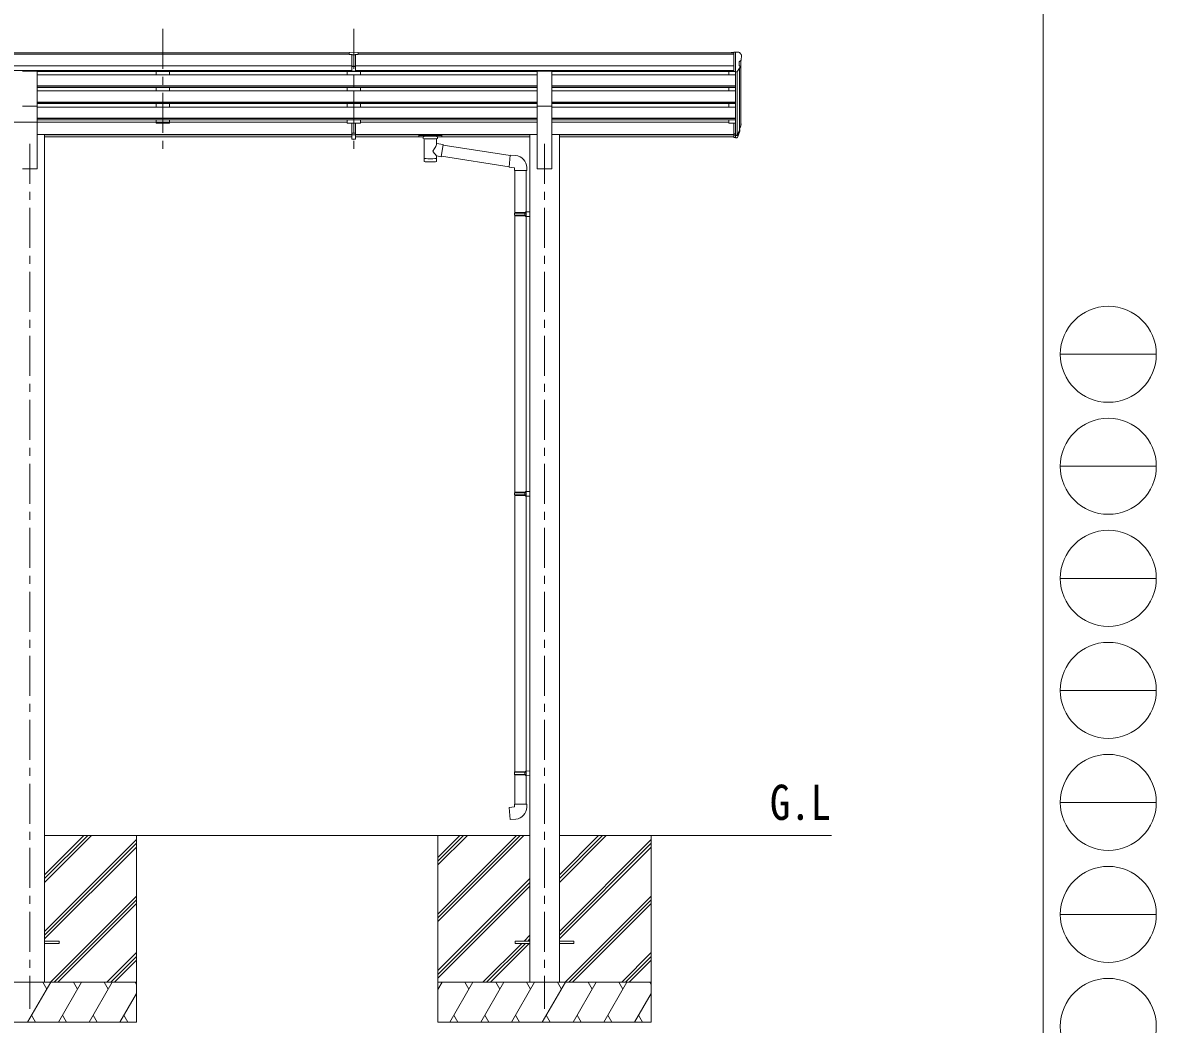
# Model space of a CAD drawing. Units: millimetres at full size, sheet at 1:30; details may follow other scales. Extents: x -8432 to 8432, y -5820 to 5820.
# Drawn here: x 4181 to 8432, y -3562 to 194 of the extents above; entities that cross this region are included whole.
import ezdxf
from ezdxf.enums import TextEntityAlignment as Align

# ---------------------------------------------------------------- set-up
doc = ezdxf.new("R2010")
doc.units = ezdxf.units.MM
doc.header["$LTSCALE"] = 30
doc.linetypes.add('CHAIN1', pattern=[8, 5, -1, 1, -1])
for name, color, linetype, lineweight in [('0-0_0', 7, 'Continuous', 9), ('0-1_本体', 5, 'CHAIN1', 9), ('0-3_ELV2', 4, 'Continuous', 9), ('0-9_OUTLINE', 7, 'Continuous', 9), ('F-0_240', 7, 'Continuous', 9)]:
    doc.layers.add(name, color=color, linetype=linetype, lineweight=lineweight)
doc.layers.add('0-7_SHAPE', color=7, linetype='Continuous')
doc.styles.add('ＭＳ ゴシック', font='')
doc.styles.get('ＭＳ ゴシック').set_extended_font_data('MS Gothic')

msp = doc.modelspace()

# ---------------------------------------------------------------- linework, layer by layer
at = {"layer": '0-0_0'}
for p, q in [((4263.53, -3030.15), (4439.16, -2854.52)), ((4263.53, -3016.01), (4425.02, -2854.52)), ((4263.53, -3001.87), (4410.88, -2854.52)), ((4263.53, -2854.52), (6083.13, -2854.52)), ((4263.53, -3214), (4608.33, -2869.2)), ((4263.53, -3228.14), (4608.33, -2883.34)), ((4608.33, -2854.52), (4608.33, -3554.52)), ((5738.33, -2854.52), (5738.33, -3554.52)), ((5738.33, -3148.7), (6032.51, -2854.52)), ((5738.33, -3162.84), (6046.65, -2854.52)), ((5738.33, -3176.98), (6060.79, -2854.52)), ((5738.33, -2964.85), (5848.66, -2854.52)), ((5738.33, -2950.71), (5834.52, -2854.52)), ((5738.33, -2936.57), (5820.38, -2854.52)), ((6193.53, -2854.52), (7214.33, -2854.52)), ((6193.53, -3030.15), (6369.16, -2854.52)), ((6193.53, -3016.01), (6355.02, -2854.52)), ((6193.53, -3001.87), (6340.88, -2854.52)), ((6193.53, -3214), (6538.33, -2869.2)), ((6193.53, -3228.14), (6538.33, -2883.34)), ((6538.33, -2854.52), (6538.33, -3554.52)), ((4263.53, -3242.28), (4608.33, -2897.48)), ((6193.53, -3242.28), (6538.33, -2897.48)), ((5738.33, -3360.83), (6083.13, -3016.03)), ((5738.33, -3374.97), (6083.13, -3030.17)), ((5738.33, -3389.11), (6083.13, -3044.31)), ((4285.14, -3404.52), (4608.33, -3081.33)), ((4299.28, -3404.52), (4608.33, -3095.47)), ((6215.14, -3404.52), (6538.33, -3081.33)), ((6229.28, -3404.52), (6538.33, -3095.47)), ((4313.42, -3404.52), (4608.33, -3109.61)), ((6243.42, -3404.52), (6538.33, -3109.61)), ((6061.27, -3250.02), (6083.13, -3228.16)), ((5906.77, -3404.52), (6052.27, -3259.02)), ((5920.91, -3404.52), (6066.41, -3259.02)), ((5935.06, -3404.52), (6080.56, -3259.02)), ((6075.41, -3250.02), (6083.13, -3242.3)), ((4497.27, -3404.52), (4608.33, -3293.46)), ((4511.41, -3404.52), (4608.33, -3307.6)), ((6427.27, -3404.52), (6538.33, -3293.46)), ((6441.41, -3404.52), (6538.33, -3307.6)), ((4525.56, -3404.52), (4608.33, -3321.75)), ((6455.56, -3404.52), (6538.33, -3321.75)), ((4608.33, -3404.52), (3808.33, -3404.52)), ((4199.49, -3554.52), (4286.09, -3404.52)), ((4271.09, -3430.5), (4256.09, -3404.52)), ((4314.96, -3554.52), (4401.56, -3404.52)), ((4386.56, -3430.5), (4371.56, -3404.52)), ((4430.43, -3554.52), (4517.03, -3404.52)), ((4487.03, -3404.52), (4502.03, -3430.5)), ((4602.5, -3404.52), (4608.33, -3414.62)), ((6538.33, -3404.52), (5738.33, -3404.52)), ((5738.33, -3432.02), (5754.21, -3404.52)), ((5783.08, -3554.52), (5869.68, -3404.52)), ((5854.68, -3430.5), (5839.68, -3404.52)), ((5898.55, -3554.52), (5985.15, -3404.52)), ((5970.15, -3430.5), (5955.15, -3404.52)), ((6014.02, -3554.52), (6100.62, -3404.52)), ((6085.62, -3430.5), (6070.62, -3404.52)), ((6129.49, -3554.52), (6216.09, -3404.52)), ((6201.09, -3430.5), (6186.09, -3404.52)), ((6244.96, -3554.52), (6331.56, -3404.52)), ((6316.56, -3430.5), (6301.56, -3404.52)), ((6360.43, -3554.52), (6447.03, -3404.52)), ((6417.03, -3404.52), (6432.03, -3430.5)), ((6532.5, -3404.52), (6538.33, -3414.62)), ((4545.9, -3554.52), (4608.33, -3446.38)), ((6475.9, -3554.52), (6538.33, -3446.38)), ((3808.33, -3554.52), (4608.33, -3554.52)), ((4214.49, -3528.54), (4229.48, -3554.52)), ((4329.96, -3528.54), (4344.95, -3554.52)), ((4445.43, -3528.54), (4460.42, -3554.52)), ((4560.9, -3528.54), (4575.89, -3554.52)), ((5738.33, -3554.52), (6538.33, -3554.52)), ((5798.07, -3528.54), (5813.07, -3554.52)), ((5913.54, -3528.54), (5928.54, -3554.52)), ((6029.02, -3528.54), (6044.02, -3554.52)), ((6144.49, -3528.54), (6159.48, -3554.52)), ((6259.96, -3528.54), (6274.95, -3554.52)), ((6375.43, -3528.54), (6390.42, -3554.52)), ((6490.9, -3528.54), (6505.89, -3554.52))]:
    msp.add_line(p, q, dxfattribs=at)
at = {"layer": '0-1_本体'}
for p, q in [((4706.33, 169.88), (4706.33, -307.63)), ((5422.33, 169.88), (5422.33, -307.63)), ((4208.33, -260.95), (4208.33, -3504.52)), ((6138.33, -260.95), (6138.33, -3504.52))]:
    msp.add_line(p, q, dxfattribs=at)
at = {"layer": '0-3_ELV2'}
for p, q in [((5405.83, 80.76), (-299.17, 80.76)), ((5405.83, 75.54), (-299.17, 75.54)), ((5405.83, 74.33), (5405.83, 82.17)), ((5405.83, 74.33), (5415.83, 74.33)), ((5422.33, 73.51), (5415.83, 73.91)), ((5415.83, 72.33), (5428.83, 72.33)), ((5428.83, 73.85), (5422.33, 73.53)), ((5428.83, 10.7), (5428.83, 75.98)), ((6847.83, 80.76), (5438.83, 80.76)), ((6847.83, 75.54), (5438.83, 75.54)), ((6847.83, 82.36), (6837.83, 82.27)), ((6837.83, 80.76), (6837.83, 82.27)), ((6847.83, 10.38), (6847.83, 82.36)), ((6866.33, 82.36), (6847.83, 82.36)), ((6854.33, 9.38), (6854.33, 82.36)), ((6866.33, 82.36), (6868.66, 82.22)), ((6868.33, 47.85), (6868.33, 31.57)), ((6873.8, 51.18), (6868.48, 48.11)), ((6869.42, 81.79), (6873.49, 75.99)), ((6874.33, 51.78), (6874.33, -182.88)), ((6876.33, 72.99), (6876.33, 72.36)), ((5415.83, 32.01), (-299.17, 32.01)), ((5415.83, 14.16), (-299.17, 14.16)), ((4180.83, 11.73), (4235.83, 11.73)), ((4235.83, -120.07), (4235.83, 11.73)), ((5415.83, 10.81), (4235.83, 10.81)), ((4681.33, 10.91), (4681.33, -1.6)), ((4731.33, 10.91), (4731.33, -1.5)), ((5397.33, 10.91), (5397.33, -1.6)), ((5415.83, 30.81), (5422.33, 30.64)), ((5415.83, 11.76), (5422.33, 11.37)), ((5422.33, 30.64), (5428.83, 30.81)), ((5422.33, 11.37), (5428.83, 11.76)), ((6847.83, 32.01), (5428.83, 32.01)), ((6847.83, 14.16), (5428.83, 14.16)), ((6110.83, 10.81), (5428.83, 10.81)), ((5447.33, 10.91), (5447.33, -1.5)), ((6110.83, -120.07), (6110.83, 11.73)), ((6110.83, 11.73), (6165.83, 11.73)), ((6165.83, -120.07), (6165.83, 11.73)), ((6847.83, 10.81), (6165.83, 10.81)), ((6829.33, 10.91), (6829.33, -1.6)), ((6847.83, 10.38), (6854.33, 10.38)), ((6854.33, 9.38), (6859.54, 9.7)), ((6854.33, 9.38), (6854.33, -183.24)), ((6860.33, 9.85), (6860.34, -228.02)), ((6861.95, 11.19), (6870.96, 26.78)), ((6869.36, 24.01), (6869.36, -209.59)), ((4235.83, -1.6), (6110.83, -1.6)), ((5422.33, -1.6), (5422.33, -49.29)), ((6165.83, -1.6), (6854.33, -1.6)), ((4235.83, -43.48), (6110.83, -43.48)), ((4235.83, -44.97), (6110.83, -44.97)), ((4235.83, -49.29), (6110.83, -49.29)), ((4235.83, -62.15), (6110.83, -62.15)), ((4681.33, -49.29), (4681.33, -62.15)), ((4731.33, -49.29), (4731.33, -62.15)), ((5397.33, -49.29), (5397.33, -62.15)), ((5422.33, -62.15), (5422.33, -109.84)), ((5447.33, -49.29), (5447.33, -62.15)), ((6165.83, -43.48), (6854.33, -43.48)), ((6165.83, -44.97), (6854.33, -44.97)), ((6165.83, -49.29), (6854.33, -49.29)), ((6165.83, -62.15), (6854.33, -62.15)), ((6829.33, -49.29), (6829.33, -62.15)), ((4180.83, -120.07), (4235.83, -120.07)), ((4235.83, -104.02), (6110.83, -104.02)), ((4235.83, -105.52), (6110.83, -105.52)), ((4235.83, -109.84), (6110.83, -109.84)), ((4235.83, -120.07), (4235.83, -354.52)), ((4235.83, -122.7), (6110.83, -122.7)), ((4681.33, -109.84), (4681.33, -122.6)), ((4731.33, -109.84), (4731.33, -122.7)), ((5397.33, -109.84), (5397.33, -122.6)), ((5422.33, -170.39), (5422.33, -122.7)), ((5447.33, -109.84), (5447.33, -122.7)), ((6110.83, -120.07), (6110.83, -354.52)), ((6110.83, -120.07), (6165.83, -120.07)), ((6165.83, -104.02), (6854.33, -104.02)), ((6165.83, -105.52), (6854.33, -105.52)), ((6165.83, -109.84), (6854.33, -109.84)), ((6165.83, -120.07), (6165.83, -354.52)), ((6165.83, -122.7), (6854.33, -122.7)), ((6829.33, -109.84), (6829.33, -122.7)), ((4235.83, -164.57), (6110.83, -164.57)), ((4235.83, -166.07), (6110.83, -166.07)), ((6165.83, -164.57), (6854.33, -164.57)), ((6165.83, -166.07), (6854.33, -166.07)), ((4235.83, -178.93), (3965.33, -178.93)), ((5397.33, -178.93), (4015.33, -178.93)), ((4235.83, -170.39), (6110.83, -170.39)), ((4681.33, -170.39), (4681.33, -183.88)), ((4731.33, -183.88), (4681.33, -183.88)), ((4731.33, -170.39), (4731.33, -183.88)), ((5397.33, -170.39), (5397.33, -183.88)), ((5447.33, -183.88), (5397.33, -183.88)), ((5415.83, -243.6), (5415.83, -183.88)), ((5428.83, -243.6), (5428.83, -183.88)), ((5447.33, -170.39), (5447.33, -183.88)), ((6110.83, -178.93), (5447.33, -178.93)), ((6165.83, -170.39), (6854.33, -170.39)), ((6829.33, -178.93), (6165.83, -178.93)), ((6829.33, -170.39), (6829.33, -183.88)), ((6829.33, -183.88), (6847.83, -183.88)), ((6847.83, -183.24), (6847.83, -237.28)), ((6847.83, -183.24), (6854.33, -183.24)), ((6854.33, -183.24), (6854.33, -238.02)), ((6860.76, -227.6), (6868.52, -212.19)), ((6872.63, -196.06), (6869.36, -203.12)), ((6873.24, -197.43), (6869.36, -205.38)), ((6870.92, -208.71), (6870.58, -213.11)), ((4263.53, -225.52), (4235.83, -225.52)), ((4263.53, -225.52), (4263.53, -3404.52)), ((4263.53, -225.95), (5415.83, -225.95)), ((4263.53, -227.34), (5415.83, -227.34)), ((5415.83, -235.03), (4263.53, -235.03)), ((5415.83, -221.36), (5428.83, -221.36)), ((5415.83, -226.76), (5428.83, -226.76)), ((5415.83, -242.54), (5422.33, -242.94)), ((5422.33, -242.94), (5428.83, -242.54)), ((5428.83, -225.95), (6083.13, -225.95)), ((5428.83, -227.34), (6083.13, -227.34)), ((5682.83, -235.03), (5428.83, -235.03)), ((6083.13, -235.03), (5736.83, -235.03)), ((6083.13, -225.52), (6083.13, -3404.52)), ((6083.13, -225.52), (6110.83, -225.52)), ((6193.53, -225.52), (6165.83, -225.52)), ((6193.53, -225.52), (6193.53, -3404.52)), ((6193.53, -225.95), (6847.83, -225.95)), ((6193.53, -227.34), (6847.83, -227.34)), ((6847.83, -235.03), (6193.53, -235.03)), ((6847.83, -223.38), (6854.33, -223.38)), ((6847.83, -228.25), (6854.33, -228.25)), ((6847.83, -237.28), (6854.33, -237.28)), ((6854.33, -228.27), (6859.46, -228.27)), ((6854.33, -230.08), (6859.17, -230.08)), ((6854.33, -238.02), (6859.17, -238.02)), ((6869.97, -212.55), (6861.77, -228.73)), ((6870.58, -213.11), (6861.77, -236.66)), ((4180.83, -354.52), (4235.83, -354.52)), ((6110.83, -354.52), (6165.83, -354.52)), ((4263.53, -3250.02), (4318.33, -3250.02)), ((4263.53, -3259.02), (4318.33, -3259.02)), ((4318.33, -3250.02), (4318.33, -3259.02)), ((6028.33, -3250.02), (6028.33, -3259.02)), ((6083.13, -3250.02), (6028.33, -3250.02)), ((6083.13, -3259.02), (6028.33, -3259.02)), ((6248.33, -3250.02), (6193.53, -3250.02))]:
    msp.add_line(p, q, dxfattribs=at)
for points in [[(5405.83, 82.17), (5423.83, 82.33), (5438.83, 82.2)], [(5428.83, 10.7), (5422.33, 10.3), (5415.83, 10.7), (5415.83, 76.04)], [(5428.83, 74.37), (5438.83, 74.46), (5438.83, 82.2)], [(5428.83, 29.7), (5425.57, 29.62), (5422.33, 29.54), (5419.09, 29.62), (5415.83, 29.7)], [(5428.83, -243.6), (5422.33, -244), (5415.83, -243.6)], [(6248.33, -3250.02), (6248.33, -3259.02), (6193.53, -3259.02)]]:
    msp.add_lwpolyline(points, dxfattribs=at)
for centre, radius, start, end in [((6868.63, 47.85), 0.3, 120, 180), ((6868.6, 81.22), 1, 35, 86.5), ((6873.33, 72.99), 3, 0, 87), ((6869.42, 55.55), 6.18, 315.00103, 354.2965), ((6674.33, 72.36), 202, 355.05096, 0), ((6859.36, 12.69), 3, 273.5, 330), ((6868.63, 31.57), 0.3, 180, 265.2833), ((6868.36, 28.28), 3, 330, 85.2833), ((6843.74, -186.56), 30.41, 341.80266, 352.8448), ((6845.15, -188.32), 29.53, 342.01856, 353.49194)]:
    msp.add_arc(centre, radius, start, end, dxfattribs=at)
for centre, major_axis, ratio, start_param, end_param in [((5446.9, 72.02), (24.57, -1.51), 0.121868, 3.1422238, 3.1491027), ((6784.41, -188.65), (88.05, 0), 0.90356, 5.9828017, 6.0168888), ((6869.62, -208.71), (-1.3, 0), 0.90356, 2.9359903, 4.9130961), ((6783.7, -192.52), (89.07, 0), 0.90356, 6.0316505, 6.077583), ((6786.47, -182.07), (-87.93, 4.42), 0.541684, 3.060334, 3.2172517), ((6785.68, -188.75), (89.06, 1.43), 0.57596, 6.1985533, 6.3701348), ((6859.17, -227.37), (3, 0), 0.90356, 4.712389, 5.7595865), ((6859.17, -235.31), (-3, 0), 0.90356, 1.5707963, 2.6179939), ((6859.46, -226.92), (1.5, 0), 0.90356, 4.712389, 5.7595865)]:
    msp.add_ellipse(centre, major_axis=major_axis, ratio=ratio, start_param=start_param, end_param=end_param, dxfattribs=at)
at = {"layer": '0-9_OUTLINE'}
for p, q in [((5666.33, -228.12), (5666.33, -233.88)), ((5668.33, -227.46), (5751.33, -227.46)), ((5668.33, -229.63), (5751.33, -229.63)), ((5668.33, -234.54), (5682.83, -234.54)), ((5682.83, -240.19), (5682.83, -233.64)), ((5686.93, -241.11), (5686.91, -326.55)), ((5732.73, -259.85), (5732.73, -241.11)), ((5736.83, -240.19), (5736.83, -233.64)), ((5736.83, -234.54), (5751.33, -234.54)), ((5753.33, -228.12), (5753.33, -233.88)), ((5757.95, -263.76), (5732.73, -259.84)), ((5757.95, -263.76), (5750.93, -309.02)), ((6008.93, -304.76), (5757.64, -265.77)), ((5732.75, -326.55), (5732.73, -305.88)), ((5732.73, -306.19), (5750.93, -309.02)), ((6005.27, -346.69), (5751.2, -307.28)), ((6029.94, -304.63), (6009.1, -302.81)), ((6025.02, -360.38), (6071.02, -360.38)), ((6027.13, -360.38), (6027.13, -518.59)), ((6069.13, -360.38), (6069.13, -516.03)), ((6071.02, -360.38), (6071.02, -349.46)), ((6025.13, -520.59), (6026.13, -518.59)), ((6025.13, -520.59), (6069.13, -520.59)), ((6025.13, -520.59), (6025.13, -528.59)), ((6025.13, -528.59), (6069.13, -528.59)), ((6025.13, -528.59), (6026.13, -530.59)), ((6026.13, -518.59), (6069.13, -518.59)), ((6026.13, -530.59), (6069.13, -530.59)), ((6027.13, -530.59), (6027.13, -1566.77)), ((6064.65, -520.59), (6064.22, -518.59)), ((6067.13, -516.09), (6083.13, -515.62)), ((6067.13, -518.09), (6067.13, -516.09)), ((6067.13, -518.09), (6069.13, -518.09)), ((6067.13, -533.09), (6067.13, -531.09)), ((6067.13, -533.09), (6083.13, -533.56)), ((6069.13, -533.15), (6069.13, -1564.22)), ((6083.13, -515.62), (6083.13, -533.56)), ((6025.13, -1568.77), (6026.13, -1566.77)), ((6025.13, -1568.77), (6069.13, -1568.77)), ((6025.13, -1568.77), (6025.13, -1576.77)), ((6026.13, -1566.77), (6069.13, -1566.77)), ((6064.65, -1568.77), (6064.22, -1566.77)), ((6067.13, -1564.27), (6083.13, -1563.8)), ((6067.13, -1566.27), (6067.13, -1564.27)), ((6067.13, -1566.27), (6069.13, -1566.27)), ((6083.13, -1563.8), (6083.13, -1581.75)), ((6025.13, -1576.77), (6069.13, -1576.77)), ((6025.13, -1576.77), (6026.13, -1578.77)), ((6026.13, -1578.77), (6069.13, -1578.77)), ((6027.13, -1578.77), (6027.13, -2614.96)), ((6067.13, -1581.27), (6067.13, -1579.27)), ((6067.13, -1581.27), (6083.13, -1581.75)), ((6069.13, -1581.33), (6069.13, -2612.4)), ((6025.13, -2616.96), (6026.13, -2614.96)), ((6025.13, -2616.96), (6069.13, -2616.96)), ((6025.13, -2616.96), (6025.13, -2624.96)), ((6025.13, -2624.96), (6069.13, -2624.96)), ((6025.13, -2624.96), (6026.13, -2626.96)), ((6026.13, -2614.96), (6069.13, -2614.96)), ((6026.13, -2626.96), (6069.13, -2626.96)), ((6027.13, -2626.96), (6027.13, -2736.96)), ((6064.65, -2616.96), (6064.22, -2614.96)), ((6067.13, -2612.46), (6083.13, -2611.99)), ((6067.13, -2614.46), (6067.13, -2612.46)), ((6067.13, -2614.46), (6069.13, -2614.46)), ((6067.13, -2629.46), (6067.13, -2627.46)), ((6067.13, -2629.46), (6083.13, -2629.93)), ((6069.13, -2629.52), (6069.13, -2736.96)), ((6083.13, -2611.99), (6083.13, -2629.93)), ((6025.13, -2736.96), (6071.13, -2736.96)), ((6025.13, -2746.96), (6025.13, -2736.96)), ((6071.13, -2736.96), (6071.13, -2747.88))]:
    msp.add_line(p, q, dxfattribs=at)
for points in [[(5666.33, -228.12), (5666.37, -227.93), (5666.45, -227.79), (5666.55, -227.69), (5666.65, -227.63), (5666.77, -227.59), (5667.06, -227.53), (5667.55, -227.48), (5668.1, -227.46), (5668.33, -227.46)], [(5666.33, -233.88), (5666.37, -234.07), (5666.45, -234.21), (5666.55, -234.3), (5666.65, -234.36), (5666.77, -234.41), (5667.06, -234.47), (5667.55, -234.52), (5668.1, -234.54), (5668.33, -234.54)], [(5751.33, -227.46), (5751.68, -227.46), (5752.21, -227.49), (5752.66, -227.54), (5752.97, -227.61), (5753.14, -227.71), (5753.25, -227.85), (5753.32, -228.03), (5753.33, -228.12)], [(5751.33, -234.54), (5751.68, -234.54), (5752.21, -234.51), (5752.66, -234.46), (5752.97, -234.38), (5753.14, -234.29), (5753.25, -234.15), (5753.32, -233.97), (5753.33, -233.88)], [(6009.1, -302.81), (6005.1, -348.64), (6025.02, -350.38), (6025.02, -360.38)], [(6064.65, -520.59), (6064.65, -528.59), (6064.22, -530.59)], [(6067.13, -531.09), (6069.13, -531.09), (6069.13, -518.09)], [(6064.65, -1568.77), (6064.65, -1576.77), (6064.22, -1578.77)], [(6067.13, -1579.27), (6069.13, -1579.27), (6069.13, -1566.27)], [(6064.65, -2616.96), (6064.65, -2624.96), (6064.22, -2626.96)], [(6067.13, -2627.46), (6069.13, -2627.46), (6069.13, -2614.46)], [(6030.05, -2792.71), (6009.21, -2794.53), (6005.21, -2748.71), (6025.13, -2746.96)]]:
    msp.add_lwpolyline(points, dxfattribs=at)
for centre, start, end in [((6026.02, -349.46), 0, 85), ((6026.13, -2747.88), 275, 0)]:
    msp.add_arc(centre, 45, start, end, dxfattribs=at)
for centre, major_axis, ratio, start_param, end_param in [((5668.33, -229.85), (2, 0), 0.109601, 3.1415927, 4.712389), ((5709.83, -240.1), (27.06, 0), 0.069685, 3.1415927, 6.2831853), ((5709.83, -233.64), (27, 0), 0.070066, 6.2831853, 9.424778), ((5720.83, -237.62), (16, 0), 0.361356, 6.2636979, 6.2831853), ((5751.33, -229.85), (2, 0), 0.109601, 4.712389, 6.2831853), ((5709.83, -286.39), (-22.81, -26.62), 0.234429, 1.6855472, 3.1268519), ((5712.38, -283.74), (20.32, -22.25), 0.045535, 0.0389954, 1.3075346), ((5709.83, -326.55), (22.92, 0), 0.101955, 3.1415499, 6.2833984), ((5709.83, -314.11), (22.91, 0), 0.122865, 3.1415927, 6.2831853)]:
    msp.add_ellipse(centre, major_axis=major_axis, ratio=ratio, start_param=start_param, end_param=end_param, dxfattribs=at)
at = {"layer": 'F-0_240', "color": 5}
msp.add_line((8007.94, 5820), (8007.94, -5820), dxfattribs=at)
at = {"layer": 'F-0_240', "color": 4}
for p, q in [((8072.06, -1050), (8432.06, -1050)), ((8072.06, -1470), (8432.06, -1470)), ((8072.06, -1890), (8432.06, -1890)), ((8072.06, -2310), (8432.06, -2310)), ((8072.06, -2730), (8432.06, -2730)), ((8072.06, -3150), (8432.06, -3150))]:
    msp.add_line(p, q, dxfattribs=at)
for centre in [(8252.05, -1050), (8252.05, -1470), (8252.05, -1890), (8252.05, -2310), (8252.05, -2730), (8252.05, -3150), (8252.05, -3570)]:
    msp.add_circle(centre, 180, dxfattribs=at)

# ---------------------------------------------------------------- texts
at = {"layer": '0-7_SHAPE', "style": 'ＭＳ ゴシック', "width": 0.85}
msp.add_text('G.L', height=132, dxfattribs=at).set_placement((6982.71, -2835.34), align=Align.BOTTOM_LEFT)

doc.saveas('drawing.dxf')
